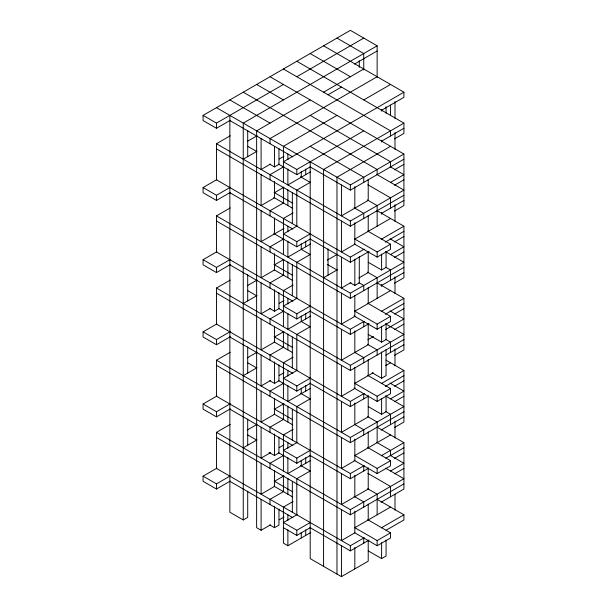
<?xml version="1.0" encoding="UTF-8"?>
<svg xmlns="http://www.w3.org/2000/svg" width="607" height="607" viewBox="0 0 607 607"><rect width="100%" height="100%" fill="white"/><g stroke="black" fill="none" stroke-linecap="round" stroke-linejoin="round"><path stroke-width="0.91" d="M230.258 120.307L216.464 128.274L203.079 120.543L203.079 115.383L350.368 30.35L377.144 45.813L377.144 77.203M203.079 115.383L216.464 123.115L283.416 84.464M296.808 76.732L363.752 38.082M377.144 45.813L243.248 123.115L243.248 519.956L247.709 517.384L247.709 491.146M364.162 249.151L350.368 257.118L216.464 179.809L216.464 143.73L230.258 135.771M354.42 64.084L377.144 50.965M310.192 99.927L256.632 130.846L256.632 527.688L261.101 530.268L270.547 524.812M323.584 92.196L363.752 69.001M247.299 141.393L257.042 135.771M328.046 94.768L341.438 87.044M377.144 76.732L270.024 138.578L270.024 143.73M243.248 159.193L257.042 151.226M230.258 192.457L216.464 200.424L203.079 192.692L203.079 187.54L216.874 179.573M336.976 115.383L283.416 146.31L283.416 182.388M363.752 99.927L390.536 84.464M203.079 187.54L216.464 195.272L230.258 187.305M270.547 164.042L261.101 169.497L261.101 138.578M279.212 159.042L283.939 156.31M269.766 164.194L274.485 166.925L278.954 164.345L278.954 148.419M381.204 110.466L403.921 97.348L403.921 92.196L283.416 161.773L296.808 169.497L363.752 130.846M283.818 166.69L270.024 174.657L270.024 179.809M364.162 321.3L350.368 329.267L216.464 251.966L216.464 215.887L230.258 207.92M278.545 164.11L296.808 174.657L310.602 166.69M274.485 192.692L283.939 187.237M310.723 171.773L287.877 184.96L287.877 169.034M394.474 138.882L403.921 133.426L403.921 123.115L323.584 169.497L323.584 566.346M310.602 182.153L296.808 190.112L296.808 226.191M381.871 141.006L403.921 128.274M283.818 202.768L270.024 210.728L270.024 215.887M390.536 146.31L336.976 177.229L336.976 574.07M230.258 264.614L216.464 272.573L203.079 264.849L203.079 259.69L216.874 251.73M293.151 212.837L283.416 218.459L283.416 254.538M216.464 107.659L350.368 184.96L403.921 154.041L403.921 205.576L394.474 211.039M203.079 259.69L216.464 267.421L230.258 259.455M283.939 228.467L261.101 241.654L261.101 210.728M310.192 166.925L350.368 190.112L403.921 159.193M297.21 225.956L283.416 233.923L296.808 241.654L310.602 233.687M394.474 169.801L403.921 164.345M283.818 238.839L270.024 246.806L270.024 251.958M390.536 182.388L403.921 174.657L390.126 166.69M364.162 393.457L350.368 401.424L216.464 324.115L216.464 288.037L230.258 280.077M394.474 185.264L403.921 179.809M273.674 233.452L296.808 246.806L310.602 238.839M274.485 264.849L283.939 259.386M310.723 243.931L287.877 257.118L287.877 241.184M216.464 143.73L350.368 221.039L403.921 190.112L376.742 174.421M247.299 285.7L257.042 280.077M216.464 148.89L350.368 226.191L403.921 195.272M310.602 254.303L296.808 262.27L296.808 298.348M381.871 213.156L403.921 200.424M283.818 274.918L270.024 282.885L270.024 288.037M243.248 303.5L257.042 295.533M354.829 239.075L390.536 218.459M230.258 336.764L216.464 344.73L203.079 336.999L203.079 331.847L216.874 323.88M327.234 260.16L337.378 254.303M293.151 284.994L283.416 290.616L283.416 326.695M381.204 239.31L403.921 226.191L403.921 277.733L394.474 283.188M203.079 331.847L216.464 339.579L230.258 331.612M270.547 308.348L261.101 313.804L261.101 282.885M279.212 303.348L283.939 300.617M323.584 277.733L337.378 269.766M310.192 239.075L350.368 262.27L369.026 251.495M385.263 242.125L403.921 231.343M269.766 308.5L274.485 311.232L278.954 308.652L278.954 292.726M297.21 298.113L283.416 306.08L296.808 313.804L310.602 305.845M354.42 238.839L377.144 251.958L390.536 244.234L390.536 249.386L377.144 257.118L354.42 243.999M394.474 241.958L403.921 236.502M283.818 310.996L270.024 318.963L270.024 324.115M390.536 254.538L403.921 246.806L390.126 238.839M364.162 465.607L350.368 473.574L216.464 396.265L216.464 360.194L230.258 352.227M350.892 282.581L341.438 288.037L341.438 257.118M358.767 278.036L368.221 272.573L368.221 251.958M394.474 257.421L403.921 251.958M278.545 308.417L296.808 318.963L310.602 310.996M350.102 282.733L354.829 285.457L359.291 282.885L359.291 256.647M368.221 262.27L381.606 270.001L386.067 267.421L386.067 251.495M274.485 336.999L283.939 331.543M310.723 316.08L287.877 329.267L287.877 313.341M216.464 215.887L350.368 293.189L403.921 262.27L385.665 251.73M247.299 357.849L257.042 352.227M216.464 221.039L350.368 298.348L403.921 267.421M310.602 326.46L296.808 334.419L296.808 370.498M381.082 285.768L403.921 272.573M283.818 347.075L270.024 355.034L270.024 360.194M243.248 375.65L257.042 367.69M354.829 311.232L390.536 290.616M230.258 408.921L216.464 416.88L203.079 409.156L203.079 403.996L216.874 396.037M293.151 357.144L283.416 362.766L283.416 398.845M381.204 311.467L403.921 298.348L403.921 349.882L394.474 355.338M203.079 403.996L216.464 411.728L230.258 403.761M270.547 380.506L261.101 385.961L261.101 355.034M279.212 375.498L283.939 372.774M310.192 311.232L350.368 334.419L369.026 323.645M385.263 314.274L403.921 303.5M269.766 380.657L274.485 383.381L278.954 380.809L278.954 364.875M297.21 370.262L283.416 378.229L296.808 385.961L310.602 377.994M354.42 310.996L377.144 324.115L390.536 316.384L390.536 321.535L377.144 329.267L354.018 315.913M394.474 314.107L403.921 308.652M283.818 383.146L270.024 391.113L270.024 396.265M367.812 339.814L373.495 336.528M385.665 329.502L403.921 318.963L390.126 310.996M364.162 537.764L350.368 545.731L216.464 468.422L216.464 432.343L230.258 424.376M394.474 329.571L403.921 324.115M278.545 380.574L296.808 391.113L310.602 383.146M368.221 334.419L381.606 342.151L386.067 339.579L386.067 323.645M274.485 409.156L283.939 403.693M310.723 388.237L287.877 401.424L287.877 385.491M216.464 288.037L350.368 365.346L403.921 334.419L385.665 323.88M247.299 429.999L257.042 424.376M216.464 293.189L350.368 370.498L403.921 339.579M310.602 398.609L296.808 406.576L296.808 442.655M385.809 355.186L403.921 344.73M283.818 419.225L270.024 427.191L270.024 432.343M243.248 447.807L257.042 439.84M354.829 383.381L373.206 372.774M385.665 365.581L390.536 362.766M230.258 481.07L216.464 489.037L203.079 481.305L203.079 476.154L216.874 468.187M293.151 429.301L283.416 434.923L283.416 470.994M372.159 372.774L381.606 378.229L386.067 375.65L386.067 349.412M381.204 383.616L403.921 370.498L403.921 422.04L394.474 427.495M203.079 476.154L216.464 483.885L230.258 475.918M270.547 452.655L261.101 458.11L261.101 427.191M279.212 447.655L283.939 444.923M310.192 383.381L350.368 406.576L368.479 396.113M385.263 386.431L403.921 375.65M268.977 452.352L274.485 455.538L278.954 452.959L278.954 437.032M297.21 442.42L283.416 450.379L296.808 458.11L310.602 450.151M354.42 383.146L377.144 396.265L390.536 388.533L390.536 393.693L377.144 401.424L354.018 388.07M394.474 386.264L403.921 380.809M283.818 455.303L270.024 463.27L270.024 468.422M390.536 398.845L403.921 391.113L390.126 383.146M394.474 401.728L403.921 396.265M278.545 452.723L296.808 463.27L310.602 455.303M368.221 406.576L381.606 414.308L386.067 411.728L386.067 395.802M274.485 481.305L283.939 475.85M310.723 460.387L287.877 473.574L287.877 457.648M216.464 360.194L350.368 437.495L403.921 406.576L385.665 396.037M216.464 365.346L350.368 442.655L403.921 411.728M310.602 470.766L296.808 478.726L296.808 514.804M381.082 430.067L403.921 416.88M283.818 491.382L270.024 499.341L270.024 504.5M354.829 455.538L390.536 434.923M293.151 501.45L283.416 507.073L283.416 543.151L287.877 545.731L310.723 532.544M381.204 455.774L403.921 442.655L403.921 489.037L381.082 502.224M279.212 519.804L283.939 517.081M310.192 455.538L350.368 478.726L368.479 468.27M385.809 458.262L403.921 447.807M269.766 524.964L274.485 527.688L278.954 525.116L278.954 509.182M297.21 514.569L283.416 522.536L296.808 530.268L310.602 522.301M354.42 455.303L377.144 468.422L390.536 460.69L390.536 465.842L377.144 473.574L354.018 460.22M394.474 458.414L403.921 452.959M390.536 470.994L403.921 463.27L390.126 455.303M394.474 473.877L403.921 468.422M283.416 527.688L296.808 535.42L310.602 527.453M216.464 432.343L350.368 509.652L403.921 478.726L385.665 468.187M216.464 437.495L350.368 514.804L403.921 483.885M354.829 527.688L390.536 507.073M381.204 527.923L403.921 514.804L403.921 519.956L386.067 530.268M310.192 527.688L350.368 550.883L369.026 540.109M354.42 527.453L377.144 540.571L390.536 532.84L390.536 537.999L377.144 545.731L354.42 532.612M310.192 161.773L310.192 558.615L341.438 576.65L368.221 561.187L368.221 540.109M368.221 550.883L381.606 558.615L386.067 556.035L386.067 540.109M336.976 38.082L363.752 53.545L363.752 69.942M323.584 45.813L403.921 92.196M310.192 53.545L350.368 76.732M296.808 61.269L403.921 123.115M283.416 69.001L390.536 130.846L390.536 135.998M270.024 76.732L403.921 154.041M256.632 84.464L283.416 99.927M310.192 115.383L390.536 161.773L390.536 166.925M243.248 92.196L377.144 169.497L377.144 174.657M229.856 99.927L270.024 123.115M310.192 146.31L363.752 177.229L363.752 182.388M367.812 184.725L390.536 197.844L390.536 208.155M229.856 120.543L292.87 156.917M367.41 199.953L377.144 205.576L377.144 226.191M377.144 210.728L403.921 226.191M247.709 146.31L256.632 151.462M300.457 176.766L310.192 182.388M354.018 207.685L363.752 213.307L363.752 218.459M367.812 231.115L390.536 244.234M274.083 192.457L292.749 203.231M273.674 197.381L292.749 208.391M385.665 267.186L390.536 270.001L390.536 280.305M229.856 192.692L292.87 229.074M367.41 272.111L377.144 277.733L377.144 298.348M377.144 282.885L403.921 298.348M310.192 254.538L301.269 249.386L301.269 243.764M327.234 264.379L336.976 270.001M358.889 282.65L363.752 285.457L363.752 290.616M367.812 303.265L390.536 316.384M274.083 264.614L292.749 275.388M274.083 269.766L292.749 280.54M385.665 339.343L390.536 342.151L390.536 352.462M229.856 264.849L292.87 301.224M367.41 344.26L377.144 349.882L377.144 355.034M385.809 360.042L403.921 370.498M247.709 290.616L256.632 295.768M310.192 326.695L301.269 321.535L301.269 315.913M367.812 375.414L390.536 388.533M274.083 336.764L292.749 347.538M274.083 341.916L292.749 352.697M385.665 411.493L390.536 414.308L390.536 424.612M229.856 336.999L292.87 373.381M367.69 416.577L377.144 422.04L377.144 442.655M377.144 427.191L403.921 442.655M247.709 362.766L256.632 367.925M300.457 393.222L310.192 398.845M376.742 442.42L390.536 450.379L390.536 455.538M367.812 447.571L390.536 460.69M274.083 408.921L292.749 419.695M274.083 414.073L292.749 424.847M367.812 473.339L390.536 486.457L390.536 496.769M229.856 409.156L292.87 445.53M367.69 488.734L377.144 494.189L377.144 514.804M377.144 499.341L403.921 514.804M247.709 434.923L256.632 440.075M300.457 465.372L310.192 470.994M354.018 496.298L363.752 501.921L363.752 507.073M367.812 519.721L390.536 532.84M274.083 481.07L292.749 491.845M274.083 486.222L292.749 497.004M229.856 481.305L292.87 517.688M243.248 519.956L229.856 512.232L229.856 115.383M394.998 101.566L394.998 118.433M394.998 132.485L394.998 149.352M394.998 204.642L394.998 221.509M394.998 276.792L394.998 293.659M394.998 348.949L394.998 365.816M394.998 421.099L394.998 437.966M394.998 494.189L394.998 510.123M390.536 105.079L390.536 115.383M386.067 106.718L386.067 113.281M381.606 109.298L381.606 111.172M381.606 140.217L381.606 142.091M381.606 212.374L381.606 214.248M381.606 254.067L381.606 270.001M381.606 284.524L381.606 286.398M381.606 326.225L381.606 342.151M381.606 351.992L381.606 378.229M381.606 398.374L381.606 414.308M381.606 542.681L381.606 558.615M377.144 251.958L377.144 257.118M377.144 324.115L377.144 329.267M377.144 396.265L377.144 401.424M377.144 468.422L377.144 473.574M377.144 540.571L377.144 545.731M368.221 179.338L368.221 200.424L341.438 215.887L341.438 184.96M368.221 215.417L368.221 231.343M368.221 287.566L368.221 303.5M368.221 323.645L368.221 344.73L341.438 360.194L341.438 329.267M368.221 359.723L368.221 375.65M368.221 395.802L368.221 416.88L341.438 432.343L341.438 401.424M368.221 431.873L368.221 447.807M368.221 467.951L368.221 489.037L341.438 504.5L341.438 473.574M368.221 504.03L368.221 519.956M363.752 321.535L363.752 326.687M363.752 362.766L363.752 357.614L354.829 352.462L354.829 330.906M363.752 393.693L363.752 398.845M363.752 434.923L363.752 429.764L354.829 424.612L354.829 403.063M363.752 465.842L363.752 470.994M363.752 537.999L363.752 543.151M359.291 60.806L359.291 67.362M354.829 186.599L354.829 208.155M354.829 222.678L354.829 244.234L341.438 251.958L341.438 221.039M354.829 259.227L354.829 285.457M354.829 295.298L354.829 316.384L341.438 324.115L341.438 293.189M354.829 367.455L354.829 388.533L341.438 396.265L341.438 365.346M354.829 439.134L354.829 460.69L341.438 468.422L341.438 437.495M354.829 475.213L354.829 496.769M354.829 511.291L354.829 532.84L341.438 540.571L341.438 509.652M354.829 547.37L354.829 568.918M350.368 184.96L350.368 190.112M350.368 221.039L350.368 226.191M350.368 257.118L350.368 262.27M350.368 293.189L350.368 298.348M350.368 329.267L350.368 334.419M350.368 365.346L350.368 370.498M350.368 401.424L350.368 406.576M350.368 437.495L350.368 442.655M350.368 473.574L350.368 478.726M350.368 509.652L350.368 514.804M350.368 545.731L350.368 550.883M341.438 545.731L341.438 576.65M328.046 248.916L328.046 275.153M305.731 169.034L305.731 174.657M305.731 241.184L305.731 246.806M305.731 313.341L305.731 318.963M305.731 385.491L305.731 391.113M305.731 457.648L305.731 463.27M305.731 529.797L305.731 535.42M301.269 171.606L301.269 177.229M301.269 388.07L301.269 393.693M301.269 460.22L301.269 465.842M301.269 532.377L301.269 537.999M296.808 169.497L296.808 174.657M296.808 241.654L296.808 246.806M296.808 313.804L296.808 318.963M296.808 385.961L296.808 391.113M296.808 458.11L296.808 463.27M296.808 530.268L296.808 535.42M292.339 192.692L292.339 223.619M292.339 264.849L292.339 295.768M292.339 336.999L292.339 367.925M292.339 409.148L292.339 440.075M292.339 481.305L292.339 512.225M287.877 154.041L287.877 159.664M287.877 189.65L287.877 205.576M287.877 226.191L287.877 231.813M287.877 261.799L287.877 277.733M287.877 298.348L287.877 303.97M287.877 333.956L287.877 349.882M287.877 370.498L287.877 376.12M287.877 406.106L287.877 422.04M287.877 442.655L287.877 448.277M287.877 478.263L287.877 494.189M287.877 514.804L287.877 520.427M287.877 529.797L287.877 545.731M283.416 187.07L283.416 203.004M283.416 259.227L283.416 275.153M283.416 331.376L283.416 347.31M283.416 403.534L283.416 419.46M283.416 475.683L283.416 491.617M274.485 146.31L274.485 166.925M274.485 181.447L274.485 197.844L261.101 205.576L261.101 174.657M274.485 217.996L274.485 233.923M274.485 253.605L274.485 270.001L261.101 277.733L261.101 246.806M274.485 289.676L274.485 311.232M274.485 326.225L274.485 342.151L261.101 349.882L261.101 318.963M274.485 361.833L274.485 383.381M274.485 398.374L274.485 414.308L261.101 422.04L261.101 391.113M274.485 433.982L274.485 455.538M274.485 470.531L274.485 486.457L261.101 494.189L261.101 463.27M274.485 506.139L274.485 527.688M261.101 499.341L261.101 530.268M247.709 130.376L247.709 156.614M247.709 274.683L247.709 300.92M247.709 346.84L247.709 373.077M247.709 418.989L247.709 445.227M216.464 123.115L216.464 128.274M216.464 195.272L216.464 200.424M216.464 267.421L216.464 272.573M216.464 339.579L216.464 344.73M216.464 411.728L216.464 416.88M216.464 483.885L216.464 489.037"/></g></svg>
